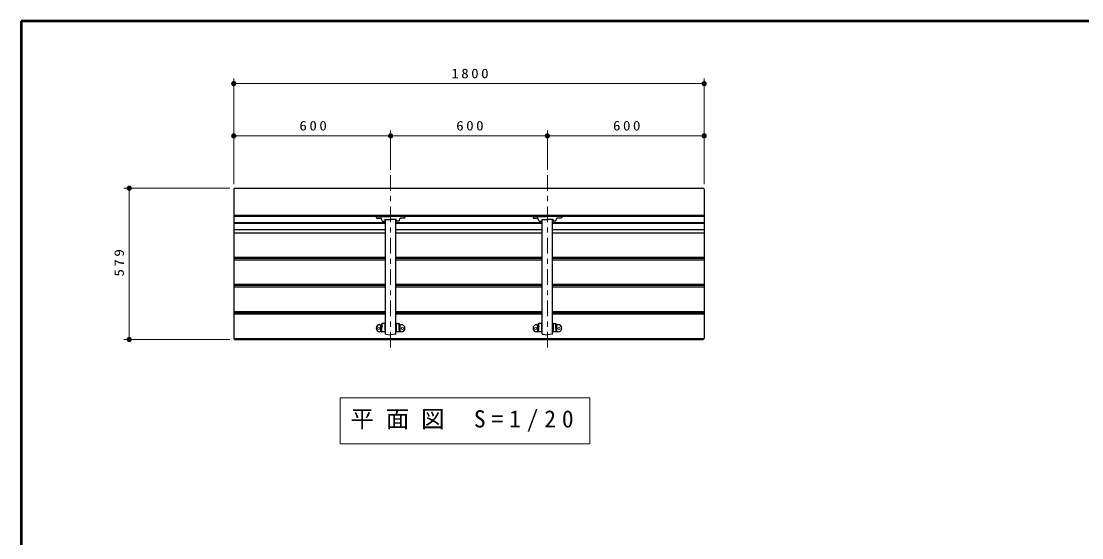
# Model space of a CAD drawing. Units: millimetres on the paper, scale 1:20. Extents: x -365 to 0, y 0 to 257.
# Drawn here: x -365 to -162.1, y 158.2 to 257 of the extents above; entities that cross this region are included whole.
import ezdxf

# ---------------------------------------------------------------- set-up
doc = ezdxf.new("R2010")
doc.units = ezdxf.units.MM
doc.linetypes.add('USER2', pattern=[6, 3, -1, 1, -1])
doc.layers.add('1_20', color=7, linetype='Continuous', lineweight=25)
doc.layers.add('LY_5', color=7, linetype='Continuous', lineweight=13)
doc.styles.add('ＭＳ ゴシック', font='')
doc.styles.get('ＭＳ ゴシック').set_extended_font_data('MS Gothic')

# ---------------------------------------------------------------- blocks, each defined once
blk = doc.blocks.new('filled_dot')
at = {"color": 0, "linetype": 'Continuous', "lineweight": -2, "const_width": 1.25}
blk.add_lwpolyline([(-0.625, 0, 1), (0.625, 0, 1)], format="xyb", close=True, dxfattribs=at)

msp = doc.modelspace()

# ---------------------------------------------------------------- linework, layer by layer
at = {"layer": '1_20', "lineweight": 13}
for p, q in [((-324.336, 225.817), (-324.336, 246.067)), ((-234.336, 225.817), (-234.336, 246.067)), ((-324.336, 245.067), (-234.336, 245.067)), ((-324.336, 225.817), (-324.336, 236.067)), ((-294.336, 228.567), (-294.336, 236.067)), ((-264.336, 228.567), (-264.336, 236.067)), ((-324.336, 235.067), (-294.336, 235.067)), ((-294.336, 235.067), (-264.336, 235.067)), ((-264.336, 235.067), (-234.336, 235.067)), ((-325.086, 225.067), (-345.336, 225.067)), ((-344.336, 196.125), (-344.336, 225.067)), ((-325.086, 196.125), (-345.336, 196.125)), ((-303.999, 184.93), (-303.999, 176.13)), ((-256.199, 184.93), (-303.999, 184.93)), ((-256.199, 176.13), (-256.199, 184.93)), ((-303.999, 176.13), (-256.199, 176.13))]:
    msp.add_line(p, q, dxfattribs=at)
at = {"layer": '1_20', "linetype": 'USER2', "lineweight": 13}
for p, q in [((-294.336, 227.567), (-294.336, 193.625)), ((-264.336, 227.567), (-264.336, 193.625))]:
    msp.add_line(p, q, dxfattribs=at)
at = {"layer": '1_20', "color": 32}
for p, q in [((-324.336, 224.817), (-324.336, 196.375)), ((-324.086, 225.067), (-234.586, 225.067)), ((-234.336, 224.817), (-234.336, 196.375)), ((-324.336, 219.893), (-234.336, 219.893)), ((-324.336, 219.689), (-234.336, 219.689)), ((-324.336, 218.472), (-295.336, 218.472)), ((-324.336, 218.343), (-295.336, 218.343)), ((-324.336, 217.126), (-295.336, 217.126)), ((-293.336, 218.472), (-265.336, 218.472)), ((-293.336, 218.343), (-265.336, 218.343)), ((-293.336, 217.126), (-265.336, 217.126)), ((-263.336, 218.472), (-234.336, 218.472)), ((-263.336, 218.343), (-234.336, 218.343)), ((-263.336, 217.126), (-234.336, 217.126)), ((-324.336, 216.54), (-295.336, 216.54)), ((-293.336, 216.54), (-265.336, 216.54)), ((-263.336, 216.54), (-234.336, 216.54)), ((-324.336, 211.858), (-295.336, 211.858)), ((-324.336, 211.666), (-295.336, 211.666)), ((-324.336, 211.36), (-295.336, 211.36)), ((-293.336, 211.858), (-265.336, 211.858)), ((-293.336, 211.666), (-265.336, 211.666)), ((-293.336, 211.36), (-265.336, 211.36)), ((-263.336, 211.858), (-234.336, 211.858)), ((-263.336, 211.666), (-234.336, 211.666)), ((-263.336, 211.36), (-234.336, 211.36)), ((-324.336, 206.678), (-295.336, 206.678)), ((-324.336, 206.486), (-295.336, 206.486)), ((-324.336, 206.179), (-295.336, 206.179)), ((-293.336, 206.678), (-265.336, 206.678)), ((-293.336, 206.486), (-265.336, 206.486)), ((-293.336, 206.179), (-265.336, 206.179)), ((-263.336, 206.678), (-234.336, 206.678)), ((-263.336, 206.486), (-234.336, 206.486)), ((-263.336, 206.179), (-234.336, 206.179)), ((-324.336, 201.497), (-295.336, 201.497)), ((-324.336, 201.306), (-295.336, 201.306)), ((-324.336, 200.999), (-295.336, 200.999)), ((-293.336, 201.497), (-265.336, 201.497)), ((-293.336, 201.306), (-265.336, 201.306)), ((-293.336, 200.999), (-265.336, 200.999)), ((-263.336, 201.497), (-234.336, 201.497)), ((-263.336, 201.306), (-234.336, 201.306)), ((-263.336, 200.999), (-234.336, 200.999)), ((-324.336, 196.317), (-234.336, 196.317)), ((-324.086, 196.125), (-234.586, 196.125))]:
    msp.add_line(p, q, dxfattribs=at)
at = {"layer": '1_20'}
for p, q in [((-297.086, 219.652), (-297.075, 219.447)), ((-297.086, 219.652), (-294.336, 219.652)), ((-296.975, 219.352), (-296.202, 219.352)), ((-295.974, 218.842), (-296.155, 219.32)), ((-291.586, 219.652), (-294.336, 219.652)), ((-292.698, 218.842), (-292.517, 219.32)), ((-291.697, 219.352), (-292.47, 219.352)), ((-291.586, 219.652), (-291.597, 219.447)), ((-267.086, 219.652), (-267.075, 219.447)), ((-267.086, 219.652), (-264.336, 219.652)), ((-266.975, 219.352), (-266.202, 219.352)), ((-265.974, 218.842), (-266.155, 219.32)), ((-261.586, 219.652), (-264.336, 219.652)), ((-262.698, 218.842), (-262.517, 219.32)), ((-261.697, 219.352), (-262.47, 219.352)), ((-261.586, 219.652), (-261.597, 219.447)), ((-295.88, 218.777), (-295.479, 218.777)), ((-295.419, 219.027), (-295.429, 218.825)), ((-295.369, 219.074), (-294.336, 219.074)), ((-295.336, 197.198), (-295.336, 219.074)), ((-293.303, 219.074), (-294.336, 219.074)), ((-293.336, 197.198), (-293.336, 219.074)), ((-293.253, 219.027), (-293.243, 218.825)), ((-292.792, 218.777), (-293.193, 218.777)), ((-265.88, 218.777), (-265.479, 218.777)), ((-265.419, 219.027), (-265.429, 218.825)), ((-265.369, 219.074), (-264.336, 219.074)), ((-265.336, 197.198), (-265.336, 219.074)), ((-263.303, 219.074), (-264.336, 219.074)), ((-263.336, 197.198), (-263.336, 219.074)), ((-263.253, 219.027), (-263.243, 218.825)), ((-262.792, 218.777), (-263.193, 218.777)), ((-296.411, 198.95), (-296.096, 198.95)), ((-296.168, 197.712), (-296.168, 198.849)), ((-296.074, 198.964), (-295.977, 199.147)), ((-295.972, 198.625), (-295.972, 199.043)), ((-295.532, 199.2), (-295.889, 199.2)), ((-295.432, 199.1), (-295.432, 197.858)), ((-293.24, 199.1), (-293.24, 197.858)), ((-293.14, 199.2), (-292.783, 199.2)), ((-292.7, 198.625), (-292.7, 199.043)), ((-292.598, 198.964), (-292.695, 199.147)), ((-292.261, 198.95), (-292.576, 198.95)), ((-292.504, 197.712), (-292.504, 198.849)), ((-266.411, 198.95), (-266.096, 198.95)), ((-266.168, 197.712), (-266.168, 198.849)), ((-266.074, 198.964), (-265.977, 199.147)), ((-265.972, 198.625), (-265.972, 199.043)), ((-265.532, 199.2), (-265.889, 199.2)), ((-265.432, 199.1), (-265.432, 197.858)), ((-263.24, 199.1), (-263.24, 197.858)), ((-263.14, 199.2), (-262.783, 199.2)), ((-262.7, 198.625), (-262.7, 199.043)), ((-262.598, 198.964), (-262.695, 199.147)), ((-262.261, 198.95), (-262.576, 198.95)), ((-262.504, 197.712), (-262.504, 198.849)), ((-295.336, 197.6), (-296.411, 197.6)), ((-295.336, 197.808), (-295.382, 197.808)), ((-295.293, 197.149), (-294.336, 197.005)), ((-293.379, 197.149), (-294.336, 197.005)), ((-293.29, 197.808), (-293.336, 197.808)), ((-292.261, 197.6), (-293.336, 197.6)), ((-265.336, 197.6), (-266.411, 197.6)), ((-265.336, 197.808), (-265.382, 197.808)), ((-265.293, 197.149), (-264.336, 197.005)), ((-263.379, 197.149), (-264.336, 197.005)), ((-263.29, 197.808), (-263.336, 197.808)), ((-262.261, 197.6), (-263.336, 197.6))]:
    msp.add_line(p, q, dxfattribs=at)
for points in [[(-296.168, 197.712), (-296.13, 197.73), (-296.095, 197.754), (-296.066, 197.78), (-296.04, 197.813), (-296.023, 197.85), (-296.011, 197.892), (-296.003, 197.94), (-295.997, 197.996), (-295.992, 198.065), (-295.988, 198.141), (-295.984, 198.221), (-295.981, 198.303), (-295.979, 198.383), (-295.977, 198.459), (-295.975, 198.527), (-295.974, 198.586), (-295.973, 198.631), (-295.972, 198.661), (-295.972, 198.671), (-295.972, 198.661), (-295.972, 198.625)], [(-292.504, 197.712), (-292.542, 197.73), (-292.577, 197.754), (-292.607, 197.78), (-292.632, 197.813), (-292.649, 197.85), (-292.661, 197.892), (-292.669, 197.94), (-292.675, 197.996), (-292.68, 198.065), (-292.684, 198.141), (-292.688, 198.221), (-292.691, 198.303), (-292.693, 198.383), (-292.695, 198.459), (-292.697, 198.527), (-292.698, 198.586), (-292.699, 198.631), (-292.7, 198.661), (-292.7, 198.671), (-292.7, 198.661), (-292.7, 198.625)], [(-266.168, 197.712), (-266.13, 197.73), (-266.095, 197.754), (-266.066, 197.78), (-266.04, 197.813), (-266.023, 197.85), (-266.011, 197.892), (-266.003, 197.94), (-265.997, 197.996), (-265.992, 198.065), (-265.988, 198.141), (-265.984, 198.221), (-265.981, 198.303), (-265.979, 198.383), (-265.977, 198.459), (-265.975, 198.527), (-265.974, 198.586), (-265.973, 198.631), (-265.972, 198.661), (-265.972, 198.671), (-265.972, 198.661), (-265.972, 198.625)], [(-262.504, 197.712), (-262.542, 197.73), (-262.577, 197.754), (-262.607, 197.78), (-262.632, 197.813), (-262.649, 197.85), (-262.661, 197.892), (-262.669, 197.94), (-262.675, 197.996), (-262.68, 198.065), (-262.684, 198.141), (-262.688, 198.221), (-262.691, 198.303), (-262.693, 198.383), (-262.695, 198.459), (-262.697, 198.527), (-262.698, 198.586), (-262.699, 198.631), (-262.7, 198.661), (-262.7, 198.671), (-262.7, 198.661), (-262.7, 198.625)]]:
    msp.add_lwpolyline(points, dxfattribs=at)
at = {"layer": '1_20', "lineweight": 13}
for centre in [(-296.586, 198.275), (-292.086, 198.275), (-266.586, 198.275), (-262.086, 198.275)]:
    msp.add_circle(centre, 0.225, dxfattribs=at)
at = {"layer": '1_20', "color": 32}
for centre, start, end in [((-324.086, 224.817), 90, 180), ((-234.586, 224.817), 0, 90), ((-324.086, 196.375), 179.99999, 270), ((-234.586, 196.375), 270, 0)]:
    msp.add_arc(centre, 0.25, start, end, dxfattribs=at)
at = {"layer": '1_20'}
for centre, radius, start, end in [((-296.975, 219.452), 0.1, 183, 270), ((-296.202, 219.302), 0.05, 20.79686, 90), ((-292.47, 219.302), 0.05, 90, 159.20314), ((-291.697, 219.452), 0.1, 270, 357), ((-266.975, 219.452), 0.1, 183, 270), ((-266.202, 219.302), 0.05, 20.79686, 90), ((-262.47, 219.302), 0.05, 90, 159.20314), ((-261.697, 219.452), 0.1, 270, 357), ((-295.88, 218.877), 0.1, 200.79686, 270), ((-295.479, 218.827), 0.05, 270, 357), ((-295.369, 219.024), 0.05, 90, 177), ((-293.303, 219.024), 0.05, 3, 90), ((-293.193, 218.827), 0.05, 183, 270), ((-292.792, 218.877), 0.1, 270, 339.20314), ((-265.88, 218.877), 0.1, 200.79686, 270), ((-265.479, 218.827), 0.05, 270, 357), ((-265.369, 219.024), 0.05, 90, 177), ((-263.303, 219.024), 0.05, 3, 90), ((-263.193, 218.827), 0.05, 183, 270), ((-262.792, 218.877), 0.1, 270, 339.20314), ((-296.411, 198.275), 0.675, 90, 270), ((-296.096, 198.975), 0.025, 270, 332.13251), ((-295.889, 199.1), 0.1, 90, 152.13251), ((-295.532, 199.1), 0.1, 0, 90), ((-293.14, 199.1), 0.1, 90, 180), ((-292.783, 199.1), 0.1, 27.86749, 90), ((-292.576, 198.975), 0.025, 207.86749, 270), ((-292.261, 198.275), 0.675, 270, 90), ((-266.411, 198.275), 0.675, 90, 270), ((-266.096, 198.975), 0.025, 270, 332.13251), ((-265.889, 199.1), 0.1, 90, 152.13251), ((-265.532, 199.1), 0.1, 0, 90), ((-263.14, 199.1), 0.1, 90, 180), ((-262.783, 199.1), 0.1, 27.86749, 90), ((-262.576, 198.975), 0.025, 207.86749, 270), ((-262.261, 198.275), 0.675, 270, 90), ((-295.382, 197.858), 0.05, 179.99999, 270), ((-295.286, 197.198), 0.05, 180, 261.46923), ((-293.386, 197.198), 0.05, 278.53077, 0), ((-293.29, 197.858), 0.05, 270, 0), ((-265.382, 197.858), 0.05, 179.99999, 270), ((-265.286, 197.198), 0.05, 180, 261.46923), ((-263.386, 197.198), 0.05, 278.53077, 0), ((-263.29, 197.858), 0.05, 270, 0)]:
    msp.add_arc(centre, radius, start, end, dxfattribs=at)
at = {"layer": 'LY_5', "lineweight": 50}
for p, q in [((-365, 257), (-365, 0)), ((0, 257), (-365, 257))]:
    msp.add_line(p, q, dxfattribs=at)

# ---------------------------------------------------------------- block references
at = {"layer": '1_20', "lineweight": 13, "xscale": 0.4, "yscale": 0.4}
for p in [(-324.336, 245.067), (-324.336, 235.067), (-294.336, 235.067), (-264.336, 235.067)]:
    msp.add_blockref('filled_dot', p, dxfattribs=at)
for p, rotation in [((-234.336, 245.067), 180), ((-294.336, 235.067), 180), ((-264.336, 235.067), 180), ((-234.336, 235.067), 180), ((-344.336, 225.067), 270), ((-344.336, 196.125), 90)]:
    msp.add_blockref('filled_dot', p, dxfattribs=dict(at, rotation=rotation))

# ---------------------------------------------------------------- texts
at = {"layer": '1_20', "style": 'ＭＳ ゴシック'}
for s, insert, char_height, attachment_point in [('\\T1.33;\\W1.15;1800', (-278.915, 246.067), 1.833, 8), ('\\T1.33;\\W1.15;600', (-308.919, 236.067), 1.833, 8), ('\\T1.33;\\W1.15;600', (-278.919, 236.067), 1.833, 8), ('\\T1.33;\\W1.15;600', (-248.919, 236.067), 1.833, 8), ('\\T1.5;平面図\\~S=1/20', (-280.099, 180.53), 3.299, 5)]:
    msp.add_mtext(s, dxfattribs=dict(at, insert=insert, char_height=char_height, attachment_point=attachment_point))
at = {"layer": '1_20', "insert": (-345.336, 211.013), "char_height": 1.833, "attachment_point": 8, "rotation": 90, "style": 'ＭＳ ゴシック'}
msp.add_mtext('\\T1.33;\\W1.15;579', dxfattribs=at)

doc.saveas('drawing.dxf')
